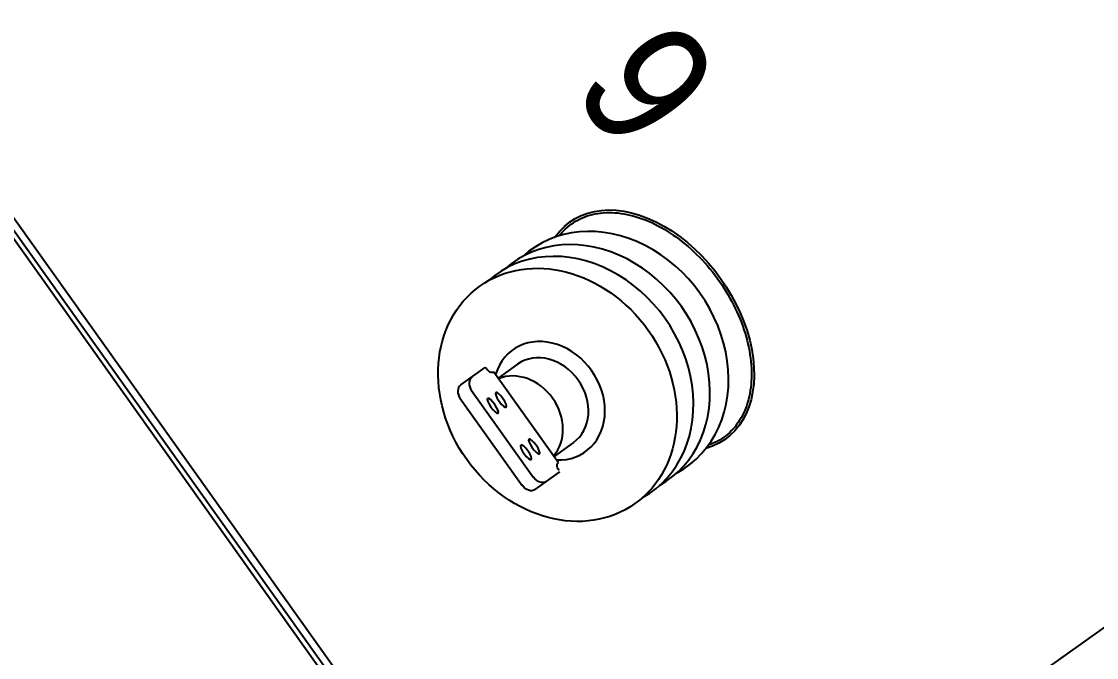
# Model space of a CAD drawing. Header units: feet. Extents: x 2321988 to 2329858, y 6722724 to 6730499.
# Drawn here: x 2326065.491 to 2326068.232, y 6726841.808 to 6726843.429 of the extents above; entities that cross this region are included whole.
import ezdxf
from ezdxf.enums import TextEntityAlignment as Align

# ---------------------------------------------------------------- set-up
doc = ezdxf.new("R2010")
doc.units = ezdxf.units.FT
doc.header["$MEASUREMENT"] = 0
doc.layers.add('C-BESS-EQUIPMENT', color=255, linetype='Continuous')
doc.styles.add('Midpoint Site Plan$0$Style-ENGINEERING', font='ENGINEERING.shx')

# ---------------------------------------------------------------- blocks, each defined once
blk = doc.blocks.new('Midpoint Site Plan$0$P1730-01-0001')
at = {"color": 0, "linetype": 'ByBlock', "lineweight": -2}
for p, q in [((-39.37, 34.998), (-39.37, -34.998)), ((-39.221, 34.998), (-39.221, -34.998)), ((-30.826, -17.536), (-29.948, -17.536)), ((-31.079, -17.867), (-31.079, -21.133)), ((-30.654, -17.867), (-30.654, -21.133)), ((-29.77, -17.8), (-29.77, -21.2)), ((-29.04, -18.029), (-29.77, -18.029)), ((-29.04, -20.971), (-29.77, -20.971)), ((-30.826, -21.464), (-29.948, -21.464)), ((-39.37, -34.998), (-6.806, -34.998))]:
    blk.add_line(p, q, dxfattribs=at)
for centre, start, end in [((-29.948, -17.585), 0, 90), ((-29.948, -21.415), 270, 0)]:
    blk.add_arc(centre, 0.0491, start, end, dxfattribs=at)
blk.add_ellipse((-28.592, -19.5), major_axis=(0, 4.086), ratio=0.833977, dxfattribs=at)
for centre, major_axis, ratio, start_param, end_param in [((-27.964, -19.5), (0, 4.086), 0.833977, 3.049307, 6.375471), ((-27.346, -19.5), (0, 4.086), 0.833977, 3.050793, 6.373985), ((-26.648, -19.5), (0, 4.086), 0.833977, 3.038975, 6.385803), ((-28.905, -19.5), (0, 1.912), 0.833977, 2.568457, 6.856321), ((-30.826, -17.872), (0, -0.336), 0.755248, 3.141593, 4.725055), ((-30.4, -17.872), (0, -0.336), 0.755248, 3.141593, 4.725055), ((-30, -19.5), (0, 1.471), 0.833977, 3.329957, 6.094821), ((-29.04, -19.5), (0, 1.471), 0.833977, 3.141593, 6.283185)]:
    blk.add_ellipse(centre, major_axis=major_axis, ratio=ratio, start_param=start_param, end_param=end_param, dxfattribs=at)
at = {"color": 0, "linetype": 'ByBlock', "lineweight": -2, "extrusion": (0, 0, -1)}
for centre, major_axis, ratio, start_param, end_param in [((-25.204, -19.5), (0, 4.086), 0.670598, 6.046109, 9.661854), ((-30.826, -21.128), (0, 0.336), 0.755248, 3.141593, 4.725055), ((-30.4, -21.128), (0, 0.336), 0.755248, 3.141593, 4.725055)]:
    blk.add_ellipse(centre, major_axis=major_axis, ratio=ratio, start_param=start_param, end_param=end_param, dxfattribs=at)
for centre in [(-30.396, -18.626), (-30.088, -18.626), (-30.396, -20.374), (-30.088, -20.374)]:
    blk.add_ellipse(centre, major_axis=(0, 0.275), ratio=0.262998, dxfattribs=at)
at = {"color": 0, "linetype": 'ByBlock', "lineweight": -2}
blk.add_open_spline([(-25.719, -15.569), (-25.632, -15.543), (-25.544, -15.523), (-25.247, -15.481), (-25.036, -15.488), (-24.621, -15.578), (-24.416, -15.66), (-24.023, -15.896), (-23.835, -16.05), (-23.489, -16.422), (-23.33, -16.64), (-23.05, -17.127), (-22.93, -17.396), (-22.736, -17.97), (-22.661, -18.275), (-22.564, -18.903), (-22.54, -19.226), (-22.545, -19.871), (-22.574, -20.192), (-22.682, -20.817), (-22.761, -21.119), (-22.964, -21.686), (-23.089, -21.95), (-23.376, -22.427), (-23.538, -22.639), (-23.89, -22.998), (-24.08, -23.145), (-24.476, -23.367), (-24.682, -23.442), (-25.099, -23.517), (-25.31, -23.517), (-25.586, -23.467), (-25.653, -23.451), (-25.719, -23.431)], degree=3, knots=[6.085725, 6.085725, 6.085725, 6.085725, 6.186944, 6.186944, 6.426796, 6.426796, 6.666649, 6.666649, 6.906501, 6.906501, 7.146353, 7.146353, 7.386205, 7.386205, 7.626057, 7.626057, 7.86591, 7.86591, 8.105762, 8.105762, 8.345614, 8.345614, 8.585466, 8.585466, 8.825318, 8.825318, 9.065171, 9.065171, 9.305023, 9.305023, 9.544875, 9.544875, 9.622239, 9.622239, 9.622239, 9.622239], dxfattribs=at)
for points in [[(-29.899, -17.585), (-29.854, -17.751), (-29.77, -17.8)], [(-29.899, -21.415), (-29.854, -21.249), (-29.77, -21.2)]]:
    blk.add_spline(points, degree=3, dxfattribs=at)
at = {"color": 0, "linetype": 'ByBlock', "lineweight": -2, "style": 'Midpoint Site Plan$0$Style-ENGINEERING', "width": 0.9}
blk.add_text('6', height=3.929, rotation=90, dxfattribs=at).set_placement((-20.852, -14.702), align=Align.MIDDLE_LEFT)

msp = doc.modelspace()

# ---------------------------------------------------------------- wipeouts: each hides what was drawn before it
msp.add_wipeout([(2326067.6259, 6726835.8117), (2326076.7882, 6726842.3397), (2326076.4014, 6726842.8827), (2326067.239, 6726836.3547)]).dxf.layer = 'C-BESS-EQUIPMENT'

# ---------------------------------------------------------------- next in the draw order: wipeouts: each hides what was drawn before it
msp.add_wipeout([(2326064.1746, 6726849.7753), (2326064.7175, 6726850.1621), (2326071.5356, 6726840.5926), (2326070.9926, 6726840.2058)]).dxf.layer = 'C-BESS-EQUIPMENT'

# ---------------------------------------------------------------- next in the draw order: wipeouts: each hides what was drawn before it
msp.add_wipeout([(2326066.8522, 6726836.8977), (2326076.0145, 6726843.4256), (2326076.4014, 6726842.8827), (2326067.239, 6726836.3547)]).dxf.layer = 'C-BESS-EQUIPMENT'

# ---------------------------------------------------------------- next in the draw order: linework, layer by layer
at = {"layer": 'C-BESS-EQUIPMENT'}
msp.add_lwpolyline([(2326063.3223, 6726845.945), (2326068.6161, 6726849.7167), (2326072.3878, 6726844.4229), (2326067.094, 6726840.6512)], close=True, dxfattribs=at)

# ---------------------------------------------------------------- next in the draw order: block references
at = {"layer": 'C-BESS-EQUIPMENT', "xscale": 0.08333333333333331, "yscale": 0.08333333333333331, "zscale": 0.08333333333333331, "rotation": 35.46898082920265}
msp.add_blockref('Midpoint Site Plan$0$P1730-01-0001', (2326067.8551, 6726845.1839), dxfattribs=at)

# ---------------------------------------------------------------- next in the draw order: wipeouts: each hides what was drawn before it
msp.add_wipeout([(2326066.6544, 6726828.9803), (2326056.4998, 6726843.2329), (2326056.3148, 6726843.101), (2326066.4625, 6726828.8436)]).dxf.layer = 'C-BESS-EQUIPMENT'

# ---------------------------------------------------------------- next in the draw order: wipeouts: each hides what was drawn before it
msp.add_wipeout([(2326065.9404, 6726843.9669), (2326048.2393, 6726831.3552), (2326048.3783, 6726831.1601), (2326066.0794, 6726843.7717)]).dxf.layer = 'C-BESS-EQUIPMENT'

# ---------------------------------------------------------------- next in the draw order: wipeouts: each hides what was drawn before it
msp.add_wipeout([(2326044.1544, 6726887.5417), (2326077.858, 6726840.2369), (2326077.4083, 6726839.9165), (2326043.7047, 6726887.2214)]).dxf.layer = 'C-BESS-EQUIPMENT'

# ---------------------------------------------------------------- next in the draw order: wipeouts: each hides what was drawn before it
msp.add_wipeout([(2326040.0822, 6726884.6404), (2326073.7858, 6726837.3356), (2326073.3362, 6726837.0152), (2326039.6325, 6726884.3201)]).dxf.layer = 'C-BESS-EQUIPMENT'

# ---------------------------------------------------------------- next in the draw order: wipeouts: each hides what was drawn before it
msp.add_wipeout([(2326036.0101, 6726881.739), (2326069.7137, 6726834.4343), (2326069.264, 6726834.1139), (2326035.5604, 6726881.4188)]).dxf.layer = 'C-BESS-EQUIPMENT'

doc.saveas('drawing.dxf')
